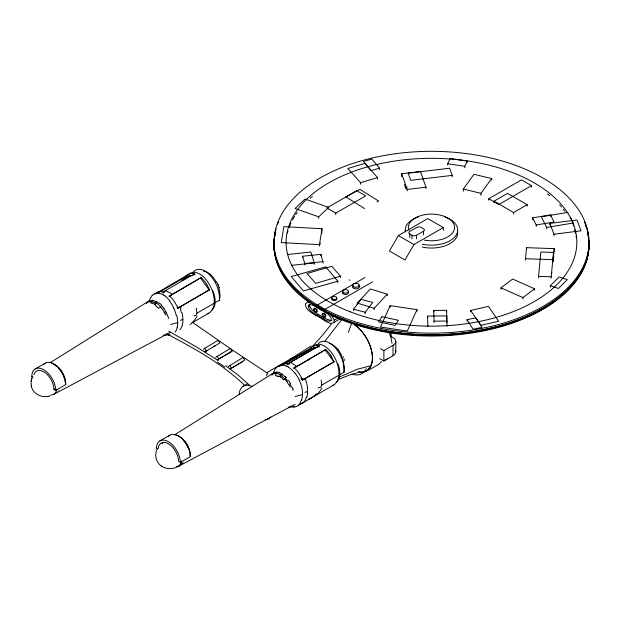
<?xml version="1.0" encoding="UTF-8"?>
<svg xmlns="http://www.w3.org/2000/svg" width="620" height="620" viewBox="0 0 620 620"><rect width="100%" height="100%" fill="white"/><g stroke="black" fill="none" stroke-linecap="round" stroke-linejoin="round"><path stroke-width="0.93" d="M192.781 272.63C194.788 269.529 198.95 268.561 202.314 269.847A18.251 10.54 60 0 1 207.607 272.909C215.256 279.62 219.922 289.974 219.449 300.188L196.943 313.185L196.059 315.239L193.82 315.836M177.669 323.392L177.669 321.811A25.963 14.213 62.5 0 0 176.847 315.774M307.404 388.291L307.582 392.344A25.978 14.221 62.4 0 1 306.776 397.366M31.884 378.254L31.078 381.765L31.279 385.935M169.663 296.662L169.694 295.942L172.027 294.368M219.449 300.188L219.511 298.46M538.423 277.853L540.857 251.999L553.497 252.425L553.497 253.89M551.064 278.279L553.497 252.425M551.622 274.118L551.808 272.234M552.932 260.981L553.404 256.293M525.388 260.175L526.55 247.667L554.218 248.636L554.218 251.573M553.056 261.152L554.218 248.636M553.149 261.694L553.342 259.858M553.536 258.013L553.73 256.176M308.334 305.459C312.457 302.235 319.029 309.907 322.849 310.674C326.167 313.085 331.731 315.526 331.32 320.401C327.205 323.617 320.633 315.952 316.804 315.185C313.488 312.767 307.923 310.333 308.334 305.459L309.814 304.195M334.188 322.26C329.39 326.57 320.424 316.324 316.053 315.743C311.899 312.728 304.947 309.682 305.466 303.591C310.263 299.29 319.23 309.535 323.601 310.116C327.755 313.131 334.707 316.177 334.188 322.26L339.993 318.913M31.163 381.114L31.333 380.153M319.44 244.66L322.028 228.726L283.859 226.656L281.279 242.59L319.44 244.66L319.44 246.124M319.897 244.776L320.199 242.901M321.718 233.531L322.028 231.655M348.339 332.405L351.641 323.338M156.705 450.05C154.419 455.646 156.248 462.721 161.417 466.077M31.767 378.572L32 377.952M321.524 385.392L320.734 387.213L318.052 387.926M272.32 374.883L272.909 373.496M390.181 305.613L380.463 327.019L407.278 331.08L416.996 309.675L390.181 305.613L390.181 307.078M447.764 165.183L447.764 163.711L450.205 158.449L467.209 161.084L467.209 162.549M464.768 167.811L464.768 166.346L467.209 161.084M150.831 303.304L152.326 300.305M266.437 375.852L267.693 373.341L231.632 349.517L192.13 322.082M275.474 375.286L276.931 372.287M443.331 227.579L427.769 218.589L398.35 235.577L389.445 251.007L405.007 259.997L413.92 244.559L443.331 227.579L443.331 230.438M288.897 364.389L290.121 362.545L319.161 345.782L319.626 346.812M164.238 292.446L165.509 290.579L170.477 293.097A18.344 11.075 62.3 0 1 172.042 294.329M341.147 320.315L324.896 341.233M463.287 191.255L463.287 189.061L473.959 174.29L491.652 178.552L491.652 180.017M480.973 195.517L480.973 193.324L491.652 178.552M270.87 416.935L268.321 419.066L265.182 419.771M279.543 376.603L281.674 373.767L282.232 374.108M355.81 325.802L356.973 324.252M331.452 323.981L321.579 336.358L309.961 349.137M154.861 304.614L157 301.793L156.442 301.483M353.478 310.667L353.478 309.202L361.127 299.413L372.829 302.436L365.188 312.224L365.188 313.689M293.562 368.358L325.686 349.525A19.53 11.276 60 0 1 330.879 355.578L333.986 361.871L302.343 380.145L301.25 378.673M290.113 362.522A18.344 11.052 62.4 0 1 291.695 363.049L296.647 366.296L294.12 368.04L325.686 349.525M302.343 380.145L334.165 361.669M182.784 462.977L183.163 462.551M155.263 293.95L189.348 273.854A19.53 11.276 60 0 1 194.548 273.8L195.029 274.939M57.985 391.019L58.156 390.833M357.283 304.505L357.283 303.041L370.427 288.951L387.298 294.198L387.298 295.663M374.154 309.752L374.154 308.287L387.298 294.198M168.966 296.36L201.074 277.597L169.694 295.942M209.513 289.749L177.583 308.334L209.513 289.749A22.824 13.175 60 0 0 208.243 287.045L206.778 284.471M550.296 285.743L559.093 276.946L567.261 279.667L558.473 288.471L550.296 285.743L550.296 287.215M181.606 464.124L182.443 463.326M318.711 216.829L328.693 207.382L305.04 199.043L295.05 208.49L318.711 216.829L318.711 218.294M272.288 374.015L272.87 373.527M215.69 357.306L230.493 348.316L232.229 350.889L230.942 352.028M232.229 350.889L217.426 359.879L222.991 356.647M228.269 366.482L243.071 357.484L244.799 360.057L230.004 369.055M188.426 274.583C190.611 272.25 194.161 271.816 197.075 272.87A18.251 10.54 60 0 1 202.376 275.931C208.824 281.449 212.807 289.555 214.032 297.887A26.249 15.159 60 0 1 214.032 304.8L212.652 309.272L210.017 312.457L192.417 322.64M313.108 346.565C315.286 344.224 318.843 343.79 321.757 344.852A18.251 10.54 60 0 1 327.05 347.913C333.498 353.431 337.481 361.538 338.714 369.869A26.249 15.159 60 0 1 338.714 376.782L337.327 381.254L334.692 384.439L298.142 405.565M318.339 343.542C320.517 341.202 324.074 340.767 326.988 341.829A18.251 10.54 60 0 1 332.281 344.883C339.93 351.602 344.596 361.956 344.123 372.171L321.617 385.167M186.899 275.311L187.349 274.939M158.906 307.985L161.688 305.722L163.688 308.241M283.549 379.936L286.339 377.665M148.219 301.522L150.149 300.56M500.968 289.276L500.968 287.812L512.67 279.047L534.626 288.819L534.626 290.284M522.916 299.049L522.916 297.585L534.626 288.819M203.236 349.169L218.147 340.357L219.782 343.007L204.863 351.827L207.251 350.44M273.063 373.387L273.707 373A17.771 10.253 60.8 0 1 274.823 372.55M304.885 378.572L303.599 379.13A22.111 17.686 40.6 0 1 301.266 378.324L301.033 378.223M310.884 346.154L291.687 358.267L266.538 372.791M49.902 362.84L148.986 300.948M181.738 280.488L189.929 275.373M174.429 434.922L274.28 372.558M302.111 355.175L314.387 347.502A20.584 11.881 60 0 0 313.48 348.293M282.348 364.134A19.553 11.284 60 0 1 287.517 364.033L319.161 345.782A19.693 11.369 60 0 0 313.464 346.076L311.992 346.944A22.824 13.175 60 0 0 310.713 348.176L279.907 365.971M213.613 346.743L215.202 345.813M224.579 355.725L230.152 352.493M233.182 367.203L238.746 363.971M240.335 363.049L242.722 361.662M158.697 292.477L186.248 276.574L193.269 275.264M154.829 293.988A22.793 13.16 60 0 1 155.705 293.206L157.178 292.33A19.669 11.354 60 0 1 162.905 292.067L194.548 273.815M35.27 368.9L45.299 363.111M32.945 377.309L31.775 376.635L32.403 376.27M33.93 374.643A14.407 8.316 60 0 1 45.136 372.697A14.407 8.316 60 0 1 53.909 389.414L54.599 389.011M53.909 389.414L55.668 390.429L65.689 384.64L65.689 383.354A15.314 8.843 60 0 0 51.84 363.343M409.789 234.004L411.99 235.274A3.154 1.821 0 0 0 416.446 235.274L423.46 231.221A3.154 1.821 0 0 0 423.46 228.648L421.267 227.377A3.154 1.821 0 0 0 416.811 227.377L409.789 231.431A3.154 1.821 0 0 0 409.789 234.004L409.789 237.646M488.777 200.213L488.777 198.749L521.505 179.854L531.518 185.636L531.518 187.1M308.334 307.132L309.667 306.358L309.667 304.691M494 202.647L494 201.174L507.555 193.355L527.155 204.67L527.155 206.135M316.053 305.753L364.963 277.52M531.518 185.636L498.79 204.53L488.777 198.749M323.601 310.116L372.512 281.875M316.804 315.185L318.137 314.41L326.515 319.122L331.274 320.563M322.849 318.672L324.183 317.897M494 201.174L513.6 212.497L527.155 204.67M334.188 320.176L338.334 317.781M243.063 386.338L247.256 383.92M284.363 364.211L311.007 348.828L317.905 347.216M159.952 440.882L169.973 435.093M157.627 449.291L156.449 448.617L157.077 448.252M158.255 448.601A14.407 8.316 60 0 1 168.857 444.029A14.407 8.316 60 0 1 178.583 461.389L180.343 462.404L190.363 456.622L190.363 455.336A15.314 8.843 60 0 0 175.786 435.186M380.556 348.665L383.888 350.587L393.034 345.301A9.455 5.456 0 0 0 393.034 337.582L390.553 336.156M379.727 358.608L383.888 361.01L393.034 355.725A9.455 5.456 0 0 0 395.358 350.215M335.761 213.11L365.738 195.866L356.802 190.689L326.825 207.933L335.761 213.11L335.761 214.574M377.014 201.957L378.673 201.066L359.833 189.333L345.774 196.85L364.606 208.591M53.483 394.49L170.213 332.405M178.328 466.395L295.104 404.279M164.269 312.496L165.819 311.721L166.408 312.891M312.945 346.317L313.457 346.061M339.148 377.138L357.608 369.163L371.086 365.645A28.226 16.298 60 0 0 354.462 324.663M339.396 379.115L349.176 375.123L357.996 372.604M282.34 364.118L280.349 365.211A22.824 13.175 60 0 0 279.078 366.451M207.692 313.581L208.901 313.131M332.367 385.562L333.576 385.113M175.879 467.558C171.097 469.356 165.385 468.96 161.184 465.922M50.267 395.839L47.849 396.405M377.596 177.622L364.893 163.393L347.859 168.47L360.561 182.691L377.596 177.622L377.596 179.087M340.411 276.163L315.673 283.379L307.032 273.498L331.77 266.282L340.411 276.163L340.411 277.628M379.572 168.206L371.086 170.585L363.405 161.44L371.899 159.069L379.572 168.206L379.572 169.679M337.853 281.224L303.389 290.912L291.253 276.528L325.717 266.84L337.853 281.224L337.853 282.689M304.901 392.282L307.59 391.561M295.174 396.506L302.358 394.584L302.351 395.374A25.978 14.221 62.4 0 1 301.545 400.388M180.443 320.246L182.916 319.587L182.908 320.37A25.963 14.268 62.2 0 1 182.35 324.764M177.684 322.609L170.895 324.423M274.986 372.496L276.737 372.279M470.619 310.457L488.436 306.373L498.658 321.253L480.833 325.329L470.619 310.457L470.619 311.922M467.046 319.711L475.904 317.828L481.98 327.36L473.122 329.243L467.046 319.711L467.046 321.175M567.966 212.358L541.33 216.791L546.646 227.431L546.646 228.896M546.646 227.431L573.275 222.991L570.415 217.263M532.658 217.829L550.552 214.9L554.086 222.014L536.199 224.944L532.658 217.829L532.658 220.03M31.24 385.779C32.48 393.212 40.556 397.761 47.686 396.428M47.5 396.459L48.004 396.374M549.886 223.401L576.972 219.992L581.048 230.81L553.97 234.213L549.886 223.401L549.886 224.866M452.182 175.383L410.75 180.335L408.185 173.174L449.616 168.229L452.182 175.383L452.182 176.847M401.667 176.684L401.667 173.747L420.453 171.546L425.979 187.225L425.979 188.689M401.667 173.747L407.193 189.433L425.979 187.225M287.331 254.541L310.829 252.038L314.301 262.926L314.301 264.391M291.741 265.321L314.301 262.926M302.56 257.703L302.56 256.238L320.865 254.34L323.167 263.089M302.56 256.238L304.862 263.515L323.167 261.625M163.029 335.164L169.996 334.777M288.401 407.077L294.671 406.759A18.879 10.455 58.3 0 1 290.695 406.232M427.56 317.564L427.56 316.099L446.725 315.882L447.074 326.236M433.775 311.891L433.775 310.426L446.594 310.295L446.865 322.501M433.775 310.426L434.046 321.168L446.865 321.036M538.423 276.388L551.064 276.807M525.388 258.711L553.056 259.687M152.582 300.32L153.38 300.421M447.764 163.711L464.768 166.346M463.287 189.061L480.973 193.324M353.478 309.202L365.188 312.224M357.283 303.041L374.154 308.287M500.968 287.812L522.916 297.585M154.721 302.483L154.861 302.552A14.469 8.386 60.2 0 1 155.294 302.738L155.589 302.924A13.47 7.68 59.3 0 1 155.798 303.033L156.821 303.692M279.45 374.488L280.472 375.022A13.47 7.673 59.4 0 1 280.682 375.131L280.976 375.325A14.469 8.393 60.2 0 1 281.41 375.581L281.55 375.712M278.651 376.138L279.519 376.588M166.586 333.785C194.254 348.394 222.254 363.715 244.9 385.64M281.108 373.457L280.573 373.201A15.322 8.882 60.3 0 0 279.217 372.667M327.864 313.472L328.414 313.759M316.603 305.583L318.137 306.42M326.756 312.883L327.306 313.178M326.205 312.589L313.72 305.319M168.81 331.219L197.067 347.316L218.225 360.584M398.35 235.577L413.92 244.559M324.183 309.907L318.626 306.699A24.901 14.376 60 0 0 316.611 305.668M189.72 454.964L190.363 455.336M154.884 304.629L155.744 305.179M318.137 314.41L312.154 310.023L309.667 306.358M324.942 310.356L325.725 310.845A24.947 14.399 60 0 0 324.469 310.093A22.382 12.927 60 0 1 326.632 311.596M312.728 304.691L313.224 305.009M157.565 302.134L158.131 302.513A15.322 8.889 60.2 0 1 159.464 303.521M225.703 365.73L238.669 375.557L249.845 385.578M282.604 378.967L283.286 379.649M285.293 376.58L286.099 377.402M325.206 350.091L333.986 361.871M338.132 349.626L339.605 351.819M200.609 278.093L209.219 290.067M288.525 380.455L290.462 383.648M229.547 365.343L231.283 367.916M216.977 356.175L218.713 358.748M330.886 355.57L331.413 356.384M204.631 348.208L206.266 350.866M165.718 311.527L164.974 310.225A17.771 10.416 60 0 0 163.835 308.489M310.713 348.176L311.007 348.828M287.525 364.048L287.982 365.079M166.788 313.72L167.447 315.317M186.07 276.163L186.248 276.574M162.905 292.082L163.386 293.206M218.426 284.456L218.659 284.991M343.356 356.763L343.589 357.353M404.426 184.52L405.961 188.875M292.725 389.027L293.128 390.429M344.115 359.003L344.433 360.499M219.503 287.788L219.371 287.207M427.56 316.099L427.909 326.453M573.275 223.727L573.275 225.928M553.97 234.213L553.97 235.678M550.552 214.9L550.552 216.365M536.199 224.944L536.199 226.409M526.55 247.667L526.55 249.131M513.6 212.497L513.6 213.962M446.725 315.882L446.725 317.347M446.594 310.295L446.594 311.767M434.046 321.168L434.046 322.632M423.46 231.221L423.46 234.864M416.996 309.675L416.996 311.139M416.446 235.274L416.446 238.917M411.99 235.274L411.99 238.917M407.193 189.433L407.193 190.898M395.8 341.442L395.8 351.865M393.034 345.301L393.034 355.725M383.888 350.587L383.888 361.01M368.66 368.226L368.66 370.148L377.812 364.862A9.455 5.456 -60 0 0 381.471 361.491M360.561 182.691L360.561 184.156M322.028 228.726L322.028 230.19M320.865 254.34L320.865 255.804M304.862 263.515L304.862 264.98M217.604 362.111A248.202 174.437 46.6 0 1 225.021 367.226M56.839 389.151A14.407 8.316 60 0 1 50.98 394.925M212.706 290.571A20.584 11.881 60 0 1 211.312 310.519M166.028 313.007A18.468 10.982 59.4 0 1 166.408 313.805M167.547 315.309A20.313 11.92 59.5 0 1 168.578 318.572M159.542 303.157A16.043 9.478 60.7 0 1 161.867 305.381M163.773 308.125A10.625 4.293 58.1 0 1 163.944 308.373M146.568 303.668A20.429 11.579 61.8 0 1 146.708 303.428M146.413 303.064A19.274 11.253 57.4 0 1 148.188 301.475M150.319 300.917A16.903 9.563 54.5 0 1 152.528 300.979M153.442 300.669A15.686 8.889 58.1 0 1 155.837 301.498M155.822 301.413A14.454 8.486 61.1 0 1 156.442 301.731M156.798 306.776A14.919 7.393 57.1 0 1 158.41 308.373M155.69 305.699A13.594 7.587 59.4 0 1 156.79 306.598M154.597 304.25A12.78 7.975 64.4 0 1 154.868 304.397M153.869 303.932A12.997 8.021 64 0 1 154.395 304.18M151.714 303.203A14.113 8.347 61.1 0 1 153.845 303.785M169.555 334.831A18.732 10.432 58.3 0 1 167.183 334.567M177.15 327.817A24.296 13.462 61.3 0 1 175.049 332.165M177.708 323.423A25.963 14.268 62.2 0 1 177.119 327.786M147.18 302.777A20.212 11.524 60.6 0 1 147.421 302.591A17.027 9.68 57.2 0 1 151.513 301.785A15.361 8.634 57.6 0 1 154.744 302.723M156.845 303.389A15.244 8.889 60.4 0 1 160.58 306.714M160.487 306.885A17.027 9.695 59.3 0 1 164.269 312.302M164.207 312.325A19.259 11.23 59.1 0 1 165.525 315.03M173.84 308.256A24.296 13.036 62.9 0 1 176.312 315.634M169.702 301.25A21.351 11.958 62 0 1 173.825 308.272M165.23 296.213A18.879 11.261 62 0 1 169.927 300.94M163.548 294.957A18.05 10.835 62 0 1 165.253 296.073M156.535 293.361A18.732 11.183 61.8 0 1 163.541 295.066M152.287 295.422A21.351 12.795 61.6 0 1 156.488 293.237M149.498 300.413A25.327 15.198 58.7 0 1 152.257 295.368M169.43 295.856A19.553 11.284 60 0 1 174.608 301.925L176.599 305.311A22.824 13.175 60 0 1 177.87 308.016M201.074 277.589A19.693 11.369 60 0 1 206.77 284.479M216.752 281.891A24.444 16.701 72.2 0 1 219.875 298.274M182.381 324.795A24.296 13.462 61.3 0 1 179.839 329.638M182.055 312.744A26.141 14.291 62.5 0 1 182.853 319.54M180.35 309.031A24.8 13.051 63.3 0 1 181.358 312.565M181.032 308.737A23.537 13.291 61.9 0 0 180.265 306.652L178.7 307.683L177.886 307.412A19.592 15.756 43.2 0 1 177.072 307.101M196.168 308.156A25.893 14.19 62.4 0 1 196.904 313.17M197.075 316.029A29.907 24.637 76.2 0 1 192.494 322.516M192.448 322.447A25.11 20.142 74.8 0 1 190.084 324.531M203.538 271.227A18.135 12.547 72.2 0 1 213.427 277.683L214.923 279.845A20.716 14.082 72.2 0 1 216.217 282.216M183.497 287.719A18.05 10.835 62 0 1 183.822 287.928M156.411 293.647A24.777 14.864 58.7 0 1 156.612 293.376M31.775 376.635A16.895 9.75 60 0 1 43.718 369.737A16.895 9.75 60 0 1 55.668 390.429M43.749 364.421A16.895 9.75 60 0 1 57.156 366.49A16.895 9.75 60 0 1 65.689 384.64M54.862 365.335A14.407 8.316 60 0 1 56.715 366.606M58.606 368.327A14.407 8.316 60 0 1 64.333 378.239M64.875 380.742A14.407 8.316 60 0 1 64.999 381.897M156.449 448.617A16.895 9.75 60 0 1 168.4 441.719A16.895 9.75 60 0 1 180.343 462.404M168.423 436.403A16.895 9.75 60 0 1 181.831 438.472A16.895 9.75 60 0 1 190.363 456.622M183.287 440.308A14.407 8.316 60 0 1 188.581 448.903M343.999 372.108A27.117 17.647 72.2 0 0 344.1 370.07A24.444 16.089 71.8 0 0 340.899 354.198M306.474 397.064A24.296 13.16 63.3 0 1 304.164 401.683A21.351 11.819 61.4 0 1 300.344 403.891M321.113 380.2A25.095 14.097 62 0 1 321.78 385.26M321.78 388.012A29.907 24.994 77.2 0 1 317.146 394.452M316.495 393.568A25.11 19.662 85.1 0 1 310.899 398.164M310.992 398.428A21.483 17.143 74.6 0 1 308.435 399.203M339.589 351.835A20.716 14.035 72.1 0 1 340.861 354.221M329.367 343.403A18.135 12.478 72.5 0 1 338.078 349.696M308.241 359.871A18.732 11.183 61.8 0 1 308.481 360.034M305.102 378.541A24.777 13.942 61.9 0 1 307.574 388.368M299.344 380.021A25.327 14.229 62 0 1 302.56 394.708M301.243 400.086A24.296 13.16 63.3 0 1 298.925 404.713A21.351 11.819 61.4 0 1 294.763 406.976M288.842 384.322A20.212 11.803 59.4 0 1 290.121 387.027M288.556 384.454A17.027 9.269 59.3 0 0 284.673 378.905A15.361 8.432 58.7 0 0 281.526 375.976M275.784 373.449A15.244 8.874 60.5 0 1 279.419 374.216M272.157 374.666A17.027 9.703 59.3 0 1 275.807 373.527M271.669 375.015A19.259 10.912 60.5 0 1 272.141 374.635M273.893 372.581A25.963 15.733 57.4 0 1 274.102 371.899M273.87 371.698A24.296 14.834 56.5 0 1 276.877 367.272A21.351 12.819 58.5 0 1 281.643 365.444M281.596 365.312A18.879 11.323 61.7 0 1 286.471 366.188M286.463 366.071A18.05 10.827 62 0 1 288.176 366.908M288.168 367.017A18.732 11.183 61.8 0 1 294.981 373.349M295.167 373.108A21.351 12.694 62 0 1 299.204 380.045M302.521 379.936A22.793 13.16 60 0 0 301.243 377.231L299.77 374.651A19.669 11.354 60 0 0 294.05 367.784M271.831 374.294A18.468 10.532 61.5 0 1 272.234 373.93M276.923 372.101A16.043 9.393 61.2 0 1 279.163 372.387M274.792 372.496A10.625 5.75 46.4 0 1 274.954 372.442M292.524 387.267A20.429 12.222 59.1 0 1 293.136 389.05M289.935 383.881A19.274 10.532 60.6 0 1 291.508 387.337M285.828 378.727A16.903 8.634 59.2 0 1 287.711 381.23M282.829 374.891A15.686 8.711 59.1 0 1 285.169 376.937M282.216 374.372A14.454 8.517 60.9 0 1 282.829 374.798M275.869 375.759A14.919 8.029 53.5 0 1 277.597 376.239M277.535 376.1A13.594 7.75 58.4 0 1 278.682 376.611M279.55 376.379A12.78 7.975 64.4 0 1 279.822 376.534M280.023 376.689A12.997 8.068 63.7 0 1 280.55 377.03M280.558 376.859A14.113 8.324 61.2 0 1 282.728 378.619M181.482 461.404A14.407 8.316 60 0 1 176.266 466.907M162.161 443.525A14.407 8.316 60 0 1 162.603 442.781M176.654 466.899A14.407 8.277 60.4 0 0 181.257 462.295A14.407 8.277 60.1 0 0 181.536 460.753M289.889 359.949A20.197 11.656 60 0 1 296.027 357.159M371.086 365.645A28.109 16.229 60 0 1 358.67 371.884M354.586 324.841A28.109 16.229 60 0 1 372.287 355.57A28.109 16.229 60 0 1 358.523 371.822M387.531 358.585A28.109 16.229 60 0 1 385.005 360.042M389.027 332.343A28.109 16.229 60 0 1 391.972 343.302M366.242 368.551A28.109 16.229 60 0 1 351.873 374.093M588.868 240.227A157.526 90.946 0 0 1 500.2 325.826A157.526 90.946 0 0 1 328.887 313.007M312.829 303.815A157.526 90.946 0 0 1 274.156 239.289M274.365 237.406A157.526 90.946 0 0 1 275.365 231.81M585.66 225.354A157.526 90.946 0 0 1 586.582 228.113M587.582 231.81A157.526 90.946 0 0 1 588.698 238.351M457.521 231.128A26.226 15.143 0 0 1 422.251 247.078M405.333 231.686A26.226 15.143 0 0 1 405.658 230.253M445.013 217.047A26.226 15.143 0 0 1 455.08 236.615A26.226 15.143 0 0 1 422.251 244.195M405.433 231.803A26.226 15.143 0 0 1 418.229 216.953M408.968 230.376A23.08 13.322 0 0 1 430.458 214.133A23.08 13.322 0 0 1 454.344 229.229A23.08 13.322 0 0 1 424.39 240.126M359.941 286.921A102.339 59.086 0 0 1 358.283 285.96M349.889 280.333A102.339 59.086 0 0 1 349.184 279.791M405.472 187.511A102.339 59.086 0 0 1 407.146 187.271M588.868 239.963A157.526 90.946 0 0 1 497.24 326.368A157.526 90.946 0 0 1 324.004 310.225M315.192 305.079A157.526 90.946 0 0 1 274.156 239.026M274.365 237.142A157.526 90.946 0 0 1 276.094 228.772M277.597 224.269A157.526 90.946 0 0 1 278.589 221.813M584.358 221.813A157.526 90.946 0 0 1 588.698 238.088M588.868 241.32A157.526 90.946 0 0 1 502.138 326.36A157.526 90.946 0 0 1 332.204 315.696M309.535 302.653A157.526 90.946 0 0 1 274.226 239.723M274.567 237.042A157.526 90.946 0 0 1 274.869 235.259M588.155 235.685A157.526 90.946 0 0 1 588.589 238.499M445.656 335.094A141.755 81.84 0 0 1 443.99 335.188M419.794 335.226A141.755 81.84 0 0 1 417.299 335.094M312.844 304.374A17.066 8.858 59.2 0 1 315.123 304.908M588.876 241.622A157.48 90.923 0 0 1 501.076 326.081A157.48 90.923 0 0 1 331.584 314.813M310.791 302.932A157.48 90.923 0 0 1 274.265 239.243M274.613 236.476A157.48 90.923 0 0 1 275.512 231.942M587.528 232.306A157.48 90.923 0 0 1 587.923 234.159M588.264 236.026A157.48 90.923 0 0 1 588.644 238.824M287.478 233.089A145.351 83.917 0 0 1 287.951 231.237M289.098 227.618A145.351 83.917 0 0 1 290.912 223.161M292.485 219.96A145.351 83.917 0 0 1 294.686 216.147M295.647 214.636A145.351 83.917 0 0 1 297.151 212.466M310.139 198.323A145.351 83.917 0 0 1 312.341 196.447M547.476 193.959A145.351 83.917 0 0 1 549.63 195.649M559.659 204.964A145.351 83.917 0 0 1 561.519 207.034M563.27 209.142A145.351 83.917 0 0 1 564.944 211.288M574.577 229.819A145.351 83.917 0 0 1 575.507 233.244M576.096 236.104A145.351 83.917 0 0 1 576.391 238.018M316.495 305.613A22.382 12.927 60 0 1 318.37 306.575M358.716 285.727A3.402 1.969 0 0 1 358.112 288.308A3.402 1.969 0 0 1 353.594 288.269A3.402 1.969 0 0 1 353.129 285.673M336.327 298.189A2.565 1.48 0 0 1 336.149 300.127A2.565 1.48 0 0 1 332.8 300.305A2.565 1.48 0 0 1 332.026 298.414M348.122 291.873A3.022 1.744 0 0 1 347.355 294.113A3.022 1.744 0 0 1 343.403 293.996A3.022 1.744 0 0 1 343.046 291.718M390.825 332.785A15.733 9.083 60 0 1 391.352 336.986M239.181 394.638A20.197 11.664 60 0 1 252.263 386.539M162.192 443.378A14.407 8.347 59.6 0 1 162.673 442.641M337.784 363.506A20.584 11.881 60 0 1 336.203 382.346M381.951 316.719L378.619 321.819L395.087 325.399L398.42 320.3L381.951 316.719M281.441 365.079L281.139 365.513A23.537 14.113 58.9 0 1 281.441 365.087M343.403 317.611A157.48 90.923 0 0 0 588.566 248.589A157.48 90.923 0 0 0 362.452 160.518A157.48 90.923 0 0 0 343.403 317.611M350.184 311.806A145.351 83.917 0 0 0 576.476 248.101A145.351 83.917 0 0 0 367.769 166.803A145.351 83.917 0 0 0 350.184 311.806M313.65 309.969A2.193 1.263 60 0 0 316.208 312.379A2.193 1.263 60 0 0 315.627 309.016A2.193 1.263 60 0 0 313.65 309.969M314.185 309.659A2.193 1.263 60 0 0 316.743 312.069A2.193 1.263 60 0 0 316.169 308.706A2.193 1.263 60 0 0 314.185 309.659M322.199 314.906A2.193 1.263 60 0 0 324.764 317.316A2.193 1.263 60 0 0 324.183 313.96A2.193 1.263 60 0 0 322.199 314.906M322.741 314.596A2.193 1.263 60 0 0 325.298 317.006A2.193 1.263 60 0 0 324.717 313.65A2.193 1.263 60 0 0 322.741 314.596M354.043 286.975A3.402 1.969 0 0 0 359.29 285.433A3.402 1.969 0 0 0 354.346 283.58A3.402 1.969 0 0 0 354.043 286.975M332.901 299.22A2.565 1.48 0 0 0 336.862 298.057A2.565 1.48 0 0 0 333.134 296.654A2.565 1.48 0 0 0 332.901 299.22M343.852 292.88A3.022 1.744 0 0 0 348.517 291.501A3.022 1.744 0 0 0 344.123 289.858A3.022 1.744 0 0 0 343.852 292.88"/></g></svg>
